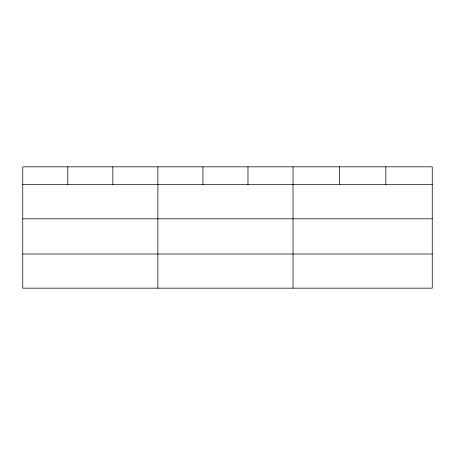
<?xml version="1.0" encoding="UTF-8"?>
<svg xmlns="http://www.w3.org/2000/svg" width="455" height="455" viewBox="0 0 455 455"><rect width="100%" height="100%" fill="white"/><g stroke="black" fill="none" stroke-linecap="round" stroke-linejoin="round"><path stroke-width="0.68" d="M432.25 218.827L432.25 166.831L22.75 166.831L22.75 288.169L432.25 288.169L432.25 218.827L22.75 218.827M22.75 184.673L432.25 184.673M22.75 254.015L432.25 254.015M385.84 166.831L385.84 184.673M339.43 166.831L339.43 184.673M293.02 166.831L293.02 288.169M247.975 166.831L247.975 184.673M202.93 166.831L202.93 184.673M157.885 166.831L157.885 288.169M112.84 166.831L112.84 184.673M67.795 166.831L67.795 184.673"/></g></svg>
